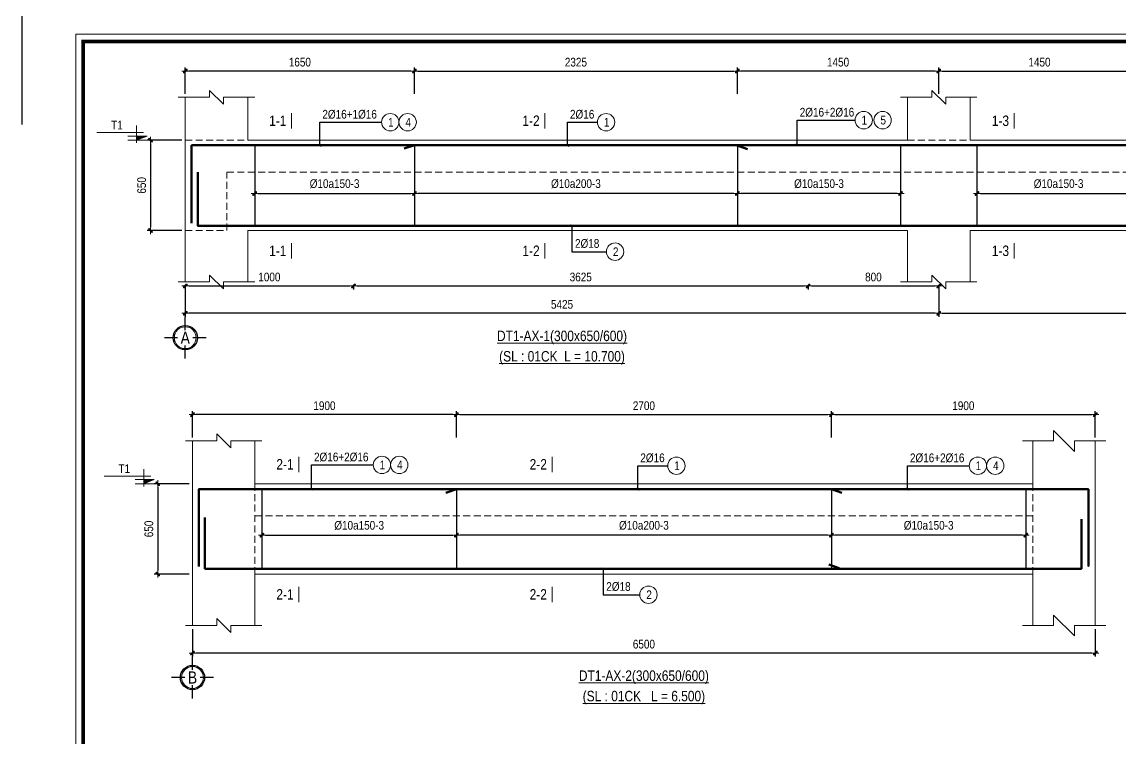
# Model space of a CAD drawing. Header units: millimetres. Extents: x 397144 to 8960116, y 345581 to 674207.
# Drawn here: x 4910048 to 4917954, y 658449 to 663601 of the extents above; entities that cross this region are included whole.
import ezdxf
from ezdxf.enums import TextEntityAlignment as Align

# ---------------------------------------------------------------- set-up
doc = ezdxf.new("R2010")
doc.units = ezdxf.units.MM
doc.header["$PDSIZE"] = -10
doc.linetypes.add('DOT2', pattern=[0.125, 0, -0.125])
doc.linetypes.add('HIDDEN', pattern=[0.375, 0.25, -0.125])
doc.layers.get('0').update_dxf_attribs({"linetype": 'CONTINUOUS'})
doc.layers.get('Defpoints').update_dxf_attribs({"color": 12, "linetype": 'CONTINUOUS'})
for name, color, linetype, lineweight in [('2', 2, 'CONTINUOUS', 20), ('CDAI', 8, 'CONTINUOUS', 30), ('CTHEP', 2, 'CONTINUOUS', 50), ('DBAO', 3, 'CONTINUOUS', 20), ('DGIONG', 4, 'CONTINUOUS', 13), ('KTH', 150, 'CONTINUOUS', 5), ('Net khuat', 8, 'HIDDEN', 13), ('STICK', 1, 'CONTINUOUS', 9), ('TEXT', 7, 'CONTINUOUS', 15)]:
    doc.layers.add(name, color=color, linetype=linetype, lineweight=lineweight)
doc.layers.add('8', color=8, linetype='CONTINUOUS')
doc.layers.add('HATCH', color=7, linetype='CONTINUOUS', lineweight=5, true_color=0x2491ff)
doc.styles.add('HELVECONDENSE', font='VHELVCN_0.TTF')
doc.styles.add('Star-HelCon', font='VHELVCN_0.TTF')
doc.styles.add('TTP-HelCon', font='VHELVCN_0.TTF')
doc.styles.add('VNI-HELVE-CONDENSE', font='VHELVCN_0.TTF')
doc.dimstyles.new('kc-25', dxfattribs={"dimtxt": 62.5, "dimasz": 20, "dimexe": 20, "dimexo": 50, "dimgap": 25, "dimtad": 3, "dimdec": 0, "dimzin": 0, "dimdsep": 46, "dimtxsty": 'VNI-HELVE-CONDENSE', "dimblk": 'DIM', "dimcen": 2.5, "dimclrd": 256, "dimclre": 154, "dimclrt": 7, "dimaunit": 1, "dimadec": 0, "dimazin": 0, "dimtfac": 1, "dimtdec": 0, "dimtix": 1, "dimtmove": 0, "dimatfit": 3, "dimldrblk": 'DOT', "dimfxl": 1, "dimtolj": 1, "dimtzin": 0, "dimarcsym": 0})
doc.dimstyles.new('TTP-25', dxfattribs={"dimscale": 25, "dimtxt": 2.5, "dimasz": 1, "dimexe": 1, "dimexo": 1, "dimgap": 0.09, "dimtad": 0, "dimdec": 4, "dimrnd": 5, "dimzin": 9, "dimdsep": 46, "dimtxsty": 'TTP-HelCon', "dimblk": 'Stick1', "dimcen": 0.09, "dimdle": 1.5, "dimclrd": 256, "dimclre": 256, "dimclrt": 7, "dimadec": 0, "dimazin": 0, "dimtfac": 1, "dimtdec": 4, "dimtmove": 0, "dimatfit": 3, "dimldrblk": '_ArchTick1', "dimfxl": 1, "dimtvp": 1, "dimtolj": 1, "dimtzin": 0, "dimarcsym": 0})

# ---------------------------------------------------------------- blocks, each defined once
blk = doc.blocks.new('Stick1')
at = {"layer": 'STICK'}
h = blk.add_hatch(color=256, dxfattribs=at)
edge = h.paths.add_edge_path()
edge.add_line((0.3, 0.5), (-0.5, -0.3))
edge.add_arc((-0.4, -0.4), 0.141, 135, 315)
edge.add_line((-0.3, -0.5), (0.5, 0.3))
edge.add_arc((0.4, 0.4), 0.141, 315, 495)
blk.add_line((1, 0), (-1, 0), dxfattribs=at)
blk.add_lwpolyline([(0.3, 0.5), (-0.5, -0.3, 1), (-0.3, -0.5), (0.5, 0.3, 1), (0.3, 0.5, 1)], format="xyb", dxfattribs=at)
blk = doc.blocks.new('*D277')
at = {"layer": 'Defpoints', "color": 0, "transparency": 16777216}
for p in [(4911223.6, 662750.6), (4910973.6, 662100.6), (4911223.6, 662100.6)]:
    blk.add_point(p, dxfattribs=at)
at = {"layer": 'KTH', "lineweight": -2, "transparency": 16777216}
for p, q in [((4911198.6, 662750.6), (4910948.6, 662750.6)), ((4910973.6, 662725.6), (4910973.6, 662125.6)), ((4911198.6, 662100.6), (4910948.6, 662100.6))]:
    blk.add_line(p, q, dxfattribs=at)
at = {"layer": 'KTH', "lineweight": -2, "transparency": 16777216, "xscale": 25, "yscale": 25, "zscale": 25}
for p, rotation in [((4910973.6, 662750.6), 90), ((4910973.6, 662100.6), 270)]:
    blk.add_blockref('Stick1', p, dxfattribs=dict(at, rotation=rotation))
at = {"layer": 'KTH', "color": 7, "transparency": 16777216, "insert": (4910909.7, 662425.6), "char_height": 62.5, "attachment_point": 5, "rotation": 90, "style": 'TTP-HelCon'}
blk.add_mtext('\\A1;650', dxfattribs=at)
blk = doc.blocks.new('_ArchTick1')
at = {"color": 0, "const_width": 3.81}
blk.add_lwpolyline([(-12.7, -12.7), (12.7, 12.7)], dxfattribs=at)
blk = doc.blocks.new('*D278')
at = {"layer": 'Defpoints', "color": 0, "transparency": 16777216}
for p in [(4911723.6, 662521.5), (4912873.6, 662521.5), (4912873.6, 662367)]:
    blk.add_point(p, dxfattribs=at)
at = {"layer": 'KTH', "lineweight": -2, "transparency": 16777216}
for p, q in [((4911723.6, 662496.5), (4911723.6, 662342)), ((4912873.6, 662496.5), (4912873.6, 662342)), ((4911748.6, 662367), (4912848.6, 662367))]:
    blk.add_line(p, q, dxfattribs=at)
at = {"layer": 'KTH', "lineweight": -2, "transparency": 16777216, "xscale": 25, "yscale": 25, "zscale": 25, "rotation": 180}
blk.add_blockref('Stick1', (4911723.6, 662367), dxfattribs=at)
at = {"layer": 'KTH', "lineweight": -2, "transparency": 16777216, "xscale": 25, "yscale": 25, "zscale": 25}
blk.add_blockref('Stick1', (4912873.6, 662367), dxfattribs=at)
at = {"layer": 'KTH', "color": 7, "transparency": 16777216, "insert": (4912298.6, 662436.9), "char_height": 62.5, "attachment_point": 5, "style": 'TTP-HelCon'}
blk.add_mtext('\\A1;Þ10a150-3', dxfattribs=at)
blk = doc.blocks.new('CODE')
at = {"layer": 'DBAO'}
for p, q in [((-62.5, -20), (-62.5, 105)), ((-62.5, 0), (-137.5, 30)), ((-137.5, 30), (0, 30)), ((-137.5, 0), (0, 0)), ((-112.5, 55), (223.6, 55))]:
    blk.add_line(p, q, dxfattribs=at)
at = {"layer": 'HATCH', "color": 1}
blk.add_solid([(-62.5, 0), (-137.5, 30), (-62.5, 30)], dxfattribs=at)
blk = doc.blocks.new('*D279')
at = {"layer": 'Defpoints', "color": 0, "transparency": 16777216}
for p in [(4911223.6, 663248), (4911223.6, 663059), (4912873.6, 663059)]:
    blk.add_point(p, dxfattribs=at)
at = {"layer": 'KTH', "lineweight": -2, "transparency": 16777216}
for p, q in [((4911223.6, 663084), (4911223.6, 663273)), ((4912848.6, 663248), (4911248.6, 663248)), ((4912873.6, 663084), (4912873.6, 663273))]:
    blk.add_line(p, q, dxfattribs=at)
at = {"layer": 'KTH', "lineweight": -2, "transparency": 16777216, "xscale": 25, "yscale": 25, "zscale": 25, "rotation": 180}
blk.add_blockref('Stick1', (4911223.6, 663248), dxfattribs=at)
at = {"layer": 'KTH', "lineweight": -2, "transparency": 16777216, "xscale": 25, "yscale": 25, "zscale": 25}
blk.add_blockref('Stick1', (4912873.6, 663248), dxfattribs=at)
at = {"layer": 'KTH', "color": 7, "transparency": 16777216, "insert": (4912048.6, 663311.8), "char_height": 62.5, "attachment_point": 5, "style": 'TTP-HelCon'}
blk.add_mtext('\\A1;1650', dxfattribs=at)
blk = doc.blocks.new('DIM')
h = blk.add_hatch(color=1)
h.paths.add_polyline_path([(0.49, 0.29, 1), (0.29, 0.49), (-0.19, 0), (0.19, 0)])
h.paths.add_polyline_path([(0.19, 0), (-0.19, 0), (-0.49, -0.29, 1), (-0.29, -0.49)])
at = {"color": 9}
for p, q in [((-0.19, 0), (-1.5, 0)), ((0.19, 0), (1.5, 0))]:
    blk.add_line(p, q, dxfattribs=at)
at = {"color": 1}
for p, q in [((-0.49, -0.29), (0.29, 0.49)), ((-0.29, -0.49), (0.49, 0.29)), ((-0.19, 0), (0.19, 0))]:
    blk.add_line(p, q, dxfattribs=at)
blk.add_arc((-0.39, -0.39), 0.138, 135, 315, dxfattribs=at)
blk = doc.blocks.new('*D280')
at = {"layer": 'Defpoints', "color": 0, "transparency": 16777216}
for p in [(4915198.6, 663248), (4912873.6, 663059), (4915198.6, 663059)]:
    blk.add_point(p, dxfattribs=at)
at = {"layer": 'KTH', "lineweight": -2, "transparency": 16777216}
for p, q in [((4912873.6, 663084), (4912873.6, 663273)), ((4912898.6, 663248), (4915173.6, 663248)), ((4915198.6, 663084), (4915198.6, 663273))]:
    blk.add_line(p, q, dxfattribs=at)
at = {"layer": 'KTH', "lineweight": -2, "transparency": 16777216, "xscale": 25, "yscale": 25, "zscale": 25, "rotation": 180}
blk.add_blockref('Stick1', (4912873.6, 663248), dxfattribs=at)
at = {"layer": 'KTH', "lineweight": -2, "transparency": 16777216, "xscale": 25, "yscale": 25, "zscale": 25}
blk.add_blockref('Stick1', (4915198.6, 663248), dxfattribs=at)
at = {"layer": 'KTH', "color": 7, "transparency": 16777216, "insert": (4914036.1, 663311.8), "char_height": 62.5, "attachment_point": 5, "style": 'TTP-HelCon'}
blk.add_mtext('\\A1;2325', dxfattribs=at)
blk = doc.blocks.new('*D281')
at = {"layer": 'Defpoints', "color": 0, "transparency": 16777216}
for p in [(4915198.6, 663248), (4915198.6, 663059), (4916648.6, 663059)]:
    blk.add_point(p, dxfattribs=at)
at = {"layer": 'KTH', "lineweight": -2, "transparency": 16777216}
for p, q in [((4915198.6, 663084), (4915198.6, 663273)), ((4916623.6, 663248), (4915223.6, 663248)), ((4916648.6, 663084), (4916648.6, 663273))]:
    blk.add_line(p, q, dxfattribs=at)
at = {"layer": 'KTH', "lineweight": -2, "transparency": 16777216, "xscale": 25, "yscale": 25, "zscale": 25, "rotation": 180}
blk.add_blockref('Stick1', (4915198.6, 663248), dxfattribs=at)
at = {"layer": 'KTH', "lineweight": -2, "transparency": 16777216, "xscale": 25, "yscale": 25, "zscale": 25}
blk.add_blockref('Stick1', (4916648.6, 663248), dxfattribs=at)
at = {"layer": 'KTH', "color": 7, "transparency": 16777216, "insert": (4915923.6, 663311.8), "char_height": 62.5, "attachment_point": 5, "style": 'TTP-HelCon'}
blk.add_mtext('\\A1;1450', dxfattribs=at)
blk = doc.blocks.new('*D284')
at = {"layer": 'Defpoints', "color": 0, "transparency": 16777216}
for p in [(4918098.6, 663248), (4916648.6, 663059), (4918098.6, 663059)]:
    blk.add_point(p, dxfattribs=at)
at = {"layer": 'KTH', "lineweight": -2, "transparency": 16777216}
for p, q in [((4916648.6, 663084), (4916648.6, 663273)), ((4916673.6, 663248), (4918073.6, 663248)), ((4918098.6, 663084), (4918098.6, 663273))]:
    blk.add_line(p, q, dxfattribs=at)
at = {"layer": 'KTH', "lineweight": -2, "transparency": 16777216, "xscale": 25, "yscale": 25, "zscale": 25, "rotation": 180}
blk.add_blockref('Stick1', (4916648.6, 663248), dxfattribs=at)
at = {"layer": 'KTH', "lineweight": -2, "transparency": 16777216, "xscale": 25, "yscale": 25, "zscale": 25}
blk.add_blockref('Stick1', (4918098.6, 663248), dxfattribs=at)
at = {"layer": 'KTH', "color": 7, "transparency": 16777216, "insert": (4917373.6, 663311.8), "char_height": 62.5, "attachment_point": 5, "style": 'TTP-HelCon'}
blk.add_mtext('\\A1;1450', dxfattribs=at)
blk = doc.blocks.new('*D285')
at = {"layer": 'Defpoints', "color": 0, "transparency": 16777216}
for p in [(4911223.6, 661730.6), (4916648.6, 661730.6), (4911223.6, 661505.2)]:
    blk.add_point(p, dxfattribs=at)
at = {"layer": 'KTH', "lineweight": -2, "transparency": 16777216}
for p, q in [((4911223.6, 661705.6), (4911223.6, 661480.2)), ((4916648.6, 661705.6), (4916648.6, 661480.2)), ((4916623.6, 661505.2), (4911248.6, 661505.2))]:
    blk.add_line(p, q, dxfattribs=at)
at = {"layer": 'KTH', "lineweight": -2, "transparency": 16777216, "xscale": 25, "yscale": 25, "zscale": 25, "rotation": 180}
blk.add_blockref('Stick1', (4911223.6, 661505.2), dxfattribs=at)
at = {"layer": 'KTH', "lineweight": -2, "transparency": 16777216, "xscale": 25, "yscale": 25, "zscale": 25}
blk.add_blockref('Stick1', (4916648.6, 661505.2), dxfattribs=at)
at = {"layer": 'KTH', "color": 7, "transparency": 16777216, "insert": (4913936.1, 661569.1), "char_height": 62.5, "attachment_point": 5, "style": 'TTP-HelCon'}
blk.add_mtext('\\A1;5425', dxfattribs=at)
blk = doc.blocks.new('*D286')
at = {"layer": 'Defpoints', "color": 0, "transparency": 16777216}
for p in [(4916648.6, 661730.6), (4921923.6, 661730.6), (4921923.6, 661505.2)]:
    blk.add_point(p, dxfattribs=at)
at = {"layer": 'KTH', "lineweight": -2, "transparency": 16777216}
for p, q in [((4916648.6, 661705.6), (4916648.6, 661480.2)), ((4921923.6, 661705.6), (4921923.6, 661480.2)), ((4916673.6, 661505.2), (4921898.6, 661505.2))]:
    blk.add_line(p, q, dxfattribs=at)
at = {"layer": 'KTH', "lineweight": -2, "transparency": 16777216, "xscale": 25, "yscale": 25, "zscale": 25, "rotation": 180}
blk.add_blockref('Stick1', (4916648.6, 661505.2), dxfattribs=at)
at = {"layer": 'KTH', "lineweight": -2, "transparency": 16777216, "xscale": 25, "yscale": 25, "zscale": 25}
blk.add_blockref('Stick1', (4921923.6, 661505.2), dxfattribs=at)
at = {"layer": 'KTH', "color": 7, "transparency": 16777216, "insert": (4919286.1, 661569.1), "char_height": 62.5, "attachment_point": 5, "style": 'TTP-HelCon'}
blk.add_mtext('\\A1;5275', dxfattribs=at)
blk = doc.blocks.new('*D287')
at = {"layer": 'Defpoints', "color": 0, "transparency": 16777216}
for p in [(4912873.6, 662521.5), (4915198.6, 662521.5), (4912873.6, 662367)]:
    blk.add_point(p, dxfattribs=at)
at = {"layer": 'KTH', "lineweight": -2, "transparency": 16777216}
for p, q in [((4912873.6, 662496.5), (4912873.6, 662342)), ((4915198.6, 662496.5), (4915198.6, 662342)), ((4915173.6, 662367), (4912898.6, 662367))]:
    blk.add_line(p, q, dxfattribs=at)
at = {"layer": 'KTH', "lineweight": -2, "transparency": 16777216, "xscale": 25, "yscale": 25, "zscale": 25, "rotation": 180}
blk.add_blockref('Stick1', (4912873.6, 662367), dxfattribs=at)
at = {"layer": 'KTH', "lineweight": -2, "transparency": 16777216, "xscale": 25, "yscale": 25, "zscale": 25}
blk.add_blockref('Stick1', (4915198.6, 662367), dxfattribs=at)
at = {"layer": 'KTH', "color": 7, "transparency": 16777216, "insert": (4914036.1, 662436.9), "char_height": 62.5, "attachment_point": 5, "style": 'TTP-HelCon'}
blk.add_mtext('\\A1;Þ10a200-3', dxfattribs=at)
blk = doc.blocks.new('*D288')
at = {"layer": 'Defpoints', "color": 0, "transparency": 16777216}
for p in [(4915198.6, 662521.5), (4916373.6, 662521.5), (4915198.6, 662367)]:
    blk.add_point(p, dxfattribs=at)
at = {"layer": 'KTH', "lineweight": -2, "transparency": 16777216}
for p, q in [((4915198.6, 662496.5), (4915198.6, 662342)), ((4916373.6, 662496.5), (4916373.6, 662342)), ((4916348.6, 662367), (4915223.6, 662367))]:
    blk.add_line(p, q, dxfattribs=at)
at = {"layer": 'KTH', "lineweight": -2, "transparency": 16777216, "xscale": 25, "yscale": 25, "zscale": 25, "rotation": 180}
blk.add_blockref('Stick1', (4915198.6, 662367), dxfattribs=at)
at = {"layer": 'KTH', "lineweight": -2, "transparency": 16777216, "xscale": 25, "yscale": 25, "zscale": 25}
blk.add_blockref('Stick1', (4916373.6, 662367), dxfattribs=at)
at = {"layer": 'KTH', "color": 7, "transparency": 16777216, "insert": (4915786.1, 662436.9), "char_height": 62.5, "attachment_point": 5, "style": 'TTP-HelCon'}
blk.add_mtext('\\A1;Þ10a150-3', dxfattribs=at)
blk = doc.blocks.new('*D289')
at = {"layer": 'Defpoints', "color": 0, "transparency": 16777216}
for p in [(4916923.6, 662521.5), (4918098.6, 662521.5), (4918098.6, 662367)]:
    blk.add_point(p, dxfattribs=at)
at = {"layer": 'KTH', "lineweight": -2, "transparency": 16777216}
for p, q in [((4916923.6, 662496.5), (4916923.6, 662342)), ((4918098.6, 662496.5), (4918098.6, 662342)), ((4916948.6, 662367), (4918073.6, 662367))]:
    blk.add_line(p, q, dxfattribs=at)
at = {"layer": 'KTH', "lineweight": -2, "transparency": 16777216, "xscale": 25, "yscale": 25, "zscale": 25, "rotation": 180}
blk.add_blockref('Stick1', (4916923.6, 662367), dxfattribs=at)
at = {"layer": 'KTH', "lineweight": -2, "transparency": 16777216, "xscale": 25, "yscale": 25, "zscale": 25}
blk.add_blockref('Stick1', (4918098.6, 662367), dxfattribs=at)
at = {"layer": 'KTH', "color": 7, "transparency": 16777216, "insert": (4917511.1, 662436.9), "char_height": 62.5, "attachment_point": 5, "style": 'TTP-HelCon'}
blk.add_mtext('\\A1;Þ10a150-3', dxfattribs=at)
blk = doc.blocks.new('dau truc')
blk.add_circle((0, 0), 180)
at = {"layer": '8'}
for p, q in [((0, 127), (0, 345)), ((-127, 0), (-345, 0)), ((345, 0), (127, 0)), ((0, -345), (0, -127))]:
    blk.add_line(p, q, dxfattribs=at)
blk.add_circle((0, 0), 200, dxfattribs=at)
at = {"layer": 'TEXT', "style": 'HELVECONDENSE'}
blk.add_attdef('A', text='', height=233, dxfattribs=at).set_placement((0, 0), align=Align.MIDDLE)
blk = doc.blocks.new('MC')
at = {"layer": 'CTHEP', "const_width": 10}
blk.add_lwpolyline([(0, 150), (0, 0)], dxfattribs=at)
at = {"layer": 'TEXT', "style": 'TTP-HelCon'}
blk.add_attdef('A', text='', height=100, dxfattribs=at).set_placement((-50, 26), align=Align.RIGHT)
blk = doc.blocks.new('*D298')
at = {"layer": 'Defpoints', "color": 0, "transparency": 16777216}
for p in [(4911275.6, 660776), (4911275.6, 660587), (4913175.6, 660587)]:
    blk.add_point(p, dxfattribs=at)
at = {"layer": 'KTH', "lineweight": -2, "transparency": 16777216}
for p, q in [((4911275.6, 660612), (4911275.6, 660801)), ((4913150.6, 660776), (4911300.6, 660776)), ((4913175.6, 660612), (4913175.6, 660801))]:
    blk.add_line(p, q, dxfattribs=at)
at = {"layer": 'KTH', "lineweight": -2, "transparency": 16777216, "xscale": 25, "yscale": 25, "zscale": 25, "rotation": 180}
blk.add_blockref('Stick1', (4911275.6, 660776), dxfattribs=at)
at = {"layer": 'KTH', "lineweight": -2, "transparency": 16777216, "xscale": 25, "yscale": 25, "zscale": 25}
blk.add_blockref('Stick1', (4913175.6, 660776), dxfattribs=at)
at = {"layer": 'KTH', "color": 7, "transparency": 16777216, "insert": (4912225.6, 660839.8), "char_height": 62.5, "attachment_point": 5, "style": 'TTP-HelCon'}
blk.add_mtext('\\A1;1900', dxfattribs=at)
blk = doc.blocks.new('*D299')
at = {"layer": 'Defpoints', "color": 0, "transparency": 16777216}
for p in [(4911275.6, 660278.6), (4911025.6, 659628.6), (4911275.6, 659628.6)]:
    blk.add_point(p, dxfattribs=at)
at = {"layer": 'KTH', "lineweight": -2, "transparency": 16777216}
for p, q in [((4911250.6, 660278.6), (4911000.6, 660278.6)), ((4911025.6, 660253.6), (4911025.6, 659653.6)), ((4911250.6, 659628.6), (4911000.6, 659628.6))]:
    blk.add_line(p, q, dxfattribs=at)
at = {"layer": 'KTH', "lineweight": -2, "transparency": 16777216, "xscale": 25, "yscale": 25, "zscale": 25}
for p, rotation in [((4911025.6, 660278.6), 90), ((4911025.6, 659628.6), 270)]:
    blk.add_blockref('Stick1', p, dxfattribs=dict(at, rotation=rotation))
at = {"layer": 'KTH', "color": 7, "transparency": 16777216, "insert": (4910961.7, 659953.6), "char_height": 62.5, "attachment_point": 5, "rotation": 90, "style": 'TTP-HelCon'}
blk.add_mtext('\\A1;650', dxfattribs=at)
blk = doc.blocks.new('*D300')
at = {"layer": 'Defpoints', "color": 0, "transparency": 16777216}
for p in [(4911275.6, 659258.6), (4917775.6, 659258.6), (4911275.6, 659060.6)]:
    blk.add_point(p, dxfattribs=at)
at = {"layer": 'KTH', "lineweight": -2, "transparency": 16777216}
for p, q in [((4911275.6, 659233.6), (4911275.6, 659035.6)), ((4917775.6, 659233.6), (4917775.6, 659035.6)), ((4917750.6, 659060.6), (4911300.6, 659060.6))]:
    blk.add_line(p, q, dxfattribs=at)
at = {"layer": 'KTH', "lineweight": -2, "transparency": 16777216, "xscale": 25, "yscale": 25, "zscale": 25, "rotation": 180}
blk.add_blockref('Stick1', (4911275.6, 659060.6), dxfattribs=at)
at = {"layer": 'KTH', "lineweight": -2, "transparency": 16777216, "xscale": 25, "yscale": 25, "zscale": 25}
blk.add_blockref('Stick1', (4917775.6, 659060.6), dxfattribs=at)
at = {"layer": 'KTH', "color": 7, "transparency": 16777216, "insert": (4914525.6, 659124.4), "char_height": 62.5, "attachment_point": 5, "style": 'TTP-HelCon'}
blk.add_mtext('\\A1;6500', dxfattribs=at)
blk = doc.blocks.new('*D301')
at = {"layer": 'Defpoints', "color": 0, "transparency": 16777216}
for p in [(4915875.6, 660776), (4913175.6, 660587), (4915875.6, 660587)]:
    blk.add_point(p, dxfattribs=at)
at = {"layer": 'KTH', "lineweight": -2, "transparency": 16777216}
for p, q in [((4913175.6, 660612), (4913175.6, 660801)), ((4913200.6, 660776), (4915850.6, 660776)), ((4915875.6, 660612), (4915875.6, 660801))]:
    blk.add_line(p, q, dxfattribs=at)
at = {"layer": 'KTH', "lineweight": -2, "transparency": 16777216, "xscale": 25, "yscale": 25, "zscale": 25, "rotation": 180}
blk.add_blockref('Stick1', (4913175.6, 660776), dxfattribs=at)
at = {"layer": 'KTH', "lineweight": -2, "transparency": 16777216, "xscale": 25, "yscale": 25, "zscale": 25}
blk.add_blockref('Stick1', (4915875.6, 660776), dxfattribs=at)
at = {"layer": 'KTH', "color": 7, "transparency": 16777216, "insert": (4914525.6, 660839.8), "char_height": 62.5, "attachment_point": 5, "style": 'TTP-HelCon'}
blk.add_mtext('\\A1;2700', dxfattribs=at)
blk = doc.blocks.new('*D302')
at = {"layer": 'Defpoints', "color": 0, "transparency": 16777216}
for p in [(4917775.6, 660776), (4915875.6, 660587), (4917775.6, 660587)]:
    blk.add_point(p, dxfattribs=at)
at = {"layer": 'KTH', "lineweight": -2, "transparency": 16777216}
for p, q in [((4915875.6, 660612), (4915875.6, 660801)), ((4915900.6, 660776), (4917750.6, 660776)), ((4917775.6, 660612), (4917775.6, 660801))]:
    blk.add_line(p, q, dxfattribs=at)
at = {"layer": 'KTH', "lineweight": -2, "transparency": 16777216, "xscale": 25, "yscale": 25, "zscale": 25, "rotation": 180}
blk.add_blockref('Stick1', (4915875.6, 660776), dxfattribs=at)
at = {"layer": 'KTH', "lineweight": -2, "transparency": 16777216, "xscale": 25, "yscale": 25, "zscale": 25}
blk.add_blockref('Stick1', (4917775.6, 660776), dxfattribs=at)
at = {"layer": 'KTH', "color": 7, "transparency": 16777216, "insert": (4916825.6, 660839.8), "char_height": 62.5, "attachment_point": 5, "style": 'TTP-HelCon'}
blk.add_mtext('\\A1;1900', dxfattribs=at)
blk = doc.blocks.new('*D303')
at = {"layer": 'Defpoints', "color": 0, "transparency": 16777216}
for p in [(4911775.6, 660048.6), (4913175.6, 660048.6), (4913175.6, 659908.6)]:
    blk.add_point(p, dxfattribs=at)
at = {"layer": 'KTH', "lineweight": -2, "transparency": 16777216}
for p, q in [((4911775.6, 660023.6), (4911775.6, 659883.6)), ((4913175.6, 660023.6), (4913175.6, 659883.6)), ((4911800.6, 659908.6), (4913150.6, 659908.6))]:
    blk.add_line(p, q, dxfattribs=at)
at = {"layer": 'KTH', "lineweight": -2, "transparency": 16777216, "xscale": 25, "yscale": 25, "zscale": 25, "rotation": 180}
blk.add_blockref('Stick1', (4911775.6, 659908.6), dxfattribs=at)
at = {"layer": 'KTH', "lineweight": -2, "transparency": 16777216, "xscale": 25, "yscale": 25, "zscale": 25}
blk.add_blockref('Stick1', (4913175.6, 659908.6), dxfattribs=at)
at = {"layer": 'KTH', "color": 7, "transparency": 16777216, "insert": (4912475.6, 659978.5), "char_height": 62.5, "attachment_point": 5, "style": 'TTP-HelCon'}
blk.add_mtext('\\A1;Þ10a150-3', dxfattribs=at)
blk = doc.blocks.new('*D304')
at = {"layer": 'Defpoints', "color": 0, "transparency": 16777216}
for p in [(4913175.6, 660048.6), (4915875.6, 660048.6), (4913175.6, 659908.6)]:
    blk.add_point(p, dxfattribs=at)
at = {"layer": 'KTH', "lineweight": -2, "transparency": 16777216}
for p, q in [((4913175.6, 660023.6), (4913175.6, 659883.6)), ((4915875.6, 660023.6), (4915875.6, 659883.6)), ((4915850.6, 659908.6), (4913200.6, 659908.6))]:
    blk.add_line(p, q, dxfattribs=at)
at = {"layer": 'KTH', "lineweight": -2, "transparency": 16777216, "xscale": 25, "yscale": 25, "zscale": 25, "rotation": 180}
blk.add_blockref('Stick1', (4913175.6, 659908.6), dxfattribs=at)
at = {"layer": 'KTH', "lineweight": -2, "transparency": 16777216, "xscale": 25, "yscale": 25, "zscale": 25}
blk.add_blockref('Stick1', (4915875.6, 659908.6), dxfattribs=at)
at = {"layer": 'KTH', "color": 7, "transparency": 16777216, "insert": (4914525.6, 659978.5), "char_height": 62.5, "attachment_point": 5, "style": 'TTP-HelCon'}
blk.add_mtext('\\A1;Þ10a200-3', dxfattribs=at)
blk = doc.blocks.new('*D305')
at = {"layer": 'Defpoints', "color": 0, "transparency": 16777216}
for p in [(4915875.6, 660048.6), (4917275.6, 660048.6), (4915875.6, 659908.6)]:
    blk.add_point(p, dxfattribs=at)
at = {"layer": 'KTH', "lineweight": -2, "transparency": 16777216}
for p, q in [((4915875.6, 660023.6), (4915875.6, 659883.6)), ((4917275.6, 660023.6), (4917275.6, 659883.6)), ((4917250.6, 659908.6), (4915900.6, 659908.6))]:
    blk.add_line(p, q, dxfattribs=at)
at = {"layer": 'KTH', "lineweight": -2, "transparency": 16777216, "xscale": 25, "yscale": 25, "zscale": 25, "rotation": 180}
blk.add_blockref('Stick1', (4915875.6, 659908.6), dxfattribs=at)
at = {"layer": 'KTH', "lineweight": -2, "transparency": 16777216, "xscale": 25, "yscale": 25, "zscale": 25}
blk.add_blockref('Stick1', (4917275.6, 659908.6), dxfattribs=at)
at = {"layer": 'KTH', "color": 7, "transparency": 16777216, "insert": (4916575.6, 659978.5), "char_height": 62.5, "attachment_point": 5, "style": 'TTP-HelCon'}
blk.add_mtext('\\A1;Þ10a150-3', dxfattribs=at)
blk = doc.blocks.new('CHG_XX_Khung ten')
blk.add_lwpolyline([(15, 579), (826, 579), (826, 15), (15, 15)], close=True)
at = {"color": 4, "linetype": 'Continuous', "const_width": 1}
blk.add_lwpolyline([(17, 577), (824, 577), (824, 17), (17, 17)], close=True, dxfattribs=at)
at = {"layer": 'Defpoints', "color": 1, "ltscale": 2}
blk.add_lwpolyline([(40.06, 594), (0, 594), (0, 554)], dxfattribs=at)
blk = doc.blocks.new('*D1870')
at = {"layer": 'Defpoints', "color": 0, "ltscale": 0.8, "transparency": 16777216}
for p in [(4911223.6, 661727.6), (4912434.5, 661727.6), (4912434.5, 661701.9)]:
    blk.add_point(p, dxfattribs=at)
at = {"layer": 'KTH', "linetype": 'DOT2', "lineweight": -2, "ltscale": 0.8, "transparency": 16777216}
for p, q in [((4911223.6, 661702.6), (4911223.6, 661676.9)), ((4912434.5, 661702.6), (4912434.5, 661676.9))]:
    blk.add_line(p, q, dxfattribs=at)
at = {"layer": 'KTH', "lineweight": -2, "ltscale": 0.8, "transparency": 16777216}
blk.add_line((4911248.6, 661701.9), (4912409.5, 661701.9), dxfattribs=at)
at = {"layer": 'KTH', "lineweight": -2, "ltscale": 0.8, "transparency": 16777216, "xscale": 25, "yscale": 25, "zscale": 25, "rotation": 180}
blk.add_blockref('Stick1', (4911223.6, 661701.9), dxfattribs=at)
at = {"layer": 'KTH', "lineweight": -2, "ltscale": 0.8, "transparency": 16777216, "xscale": 25, "yscale": 25, "zscale": 25}
blk.add_blockref('Stick1', (4912434.5, 661701.9), dxfattribs=at)
at = {"layer": 'KTH', "color": 7, "ltscale": 0.8, "transparency": 16777216, "insert": (4911829, 661765.8), "char_height": 62.5, "attachment_point": 5, "style": 'TTP-HelCon'}
blk.add_mtext('\\A1;1000', dxfattribs=at)
blk = doc.blocks.new('*D1871')
at = {"layer": 'Defpoints', "color": 0, "ltscale": 0.8, "transparency": 16777216}
for p in [(4912434.5, 661727.6), (4915707.6, 661727.6), (4915707.6, 661701.9)]:
    blk.add_point(p, dxfattribs=at)
at = {"layer": 'KTH', "linetype": 'DOT2', "lineweight": -2, "ltscale": 0.8, "transparency": 16777216}
for p, q in [((4912434.5, 661702.6), (4912434.5, 661676.9)), ((4915707.6, 661702.6), (4915707.6, 661676.9))]:
    blk.add_line(p, q, dxfattribs=at)
at = {"layer": 'KTH', "lineweight": -2, "ltscale": 0.8, "transparency": 16777216}
blk.add_line((4912459.5, 661701.9), (4915682.6, 661701.9), dxfattribs=at)
at = {"layer": 'KTH', "lineweight": -2, "ltscale": 0.8, "transparency": 16777216, "xscale": 25, "yscale": 25, "zscale": 25, "rotation": 180}
blk.add_blockref('Stick1', (4912434.5, 661701.9), dxfattribs=at)
at = {"layer": 'KTH', "lineweight": -2, "ltscale": 0.8, "transparency": 16777216, "xscale": 25, "yscale": 25, "zscale": 25}
blk.add_blockref('Stick1', (4915707.6, 661701.9), dxfattribs=at)
at = {"layer": 'KTH', "color": 7, "ltscale": 0.8, "transparency": 16777216, "insert": (4914071, 661765.8), "char_height": 62.5, "attachment_point": 5, "style": 'TTP-HelCon'}
blk.add_mtext('\\A1;3625', dxfattribs=at)
blk = doc.blocks.new('*D1872')
at = {"layer": 'Defpoints', "color": 0, "ltscale": 0.8, "transparency": 16777216}
for p in [(4915707.6, 661727.6), (4916648.6, 661727.6), (4916648.6, 661701.9)]:
    blk.add_point(p, dxfattribs=at)
at = {"layer": 'KTH', "linetype": 'DOT2', "lineweight": -2, "ltscale": 0.8, "transparency": 16777216}
for p, q in [((4915707.6, 661702.6), (4915707.6, 661676.9)), ((4916648.6, 661702.6), (4916648.6, 661676.9))]:
    blk.add_line(p, q, dxfattribs=at)
at = {"layer": 'KTH', "lineweight": -2, "ltscale": 0.8, "transparency": 16777216}
blk.add_line((4915732.6, 661701.9), (4916623.6, 661701.9), dxfattribs=at)
at = {"layer": 'KTH', "lineweight": -2, "ltscale": 0.8, "transparency": 16777216, "xscale": 25, "yscale": 25, "zscale": 25, "rotation": 180}
blk.add_blockref('Stick1', (4915707.6, 661701.9), dxfattribs=at)
at = {"layer": 'KTH', "lineweight": -2, "ltscale": 0.8, "transparency": 16777216, "xscale": 25, "yscale": 25, "zscale": 25}
blk.add_blockref('Stick1', (4916648.6, 661701.9), dxfattribs=at)
at = {"layer": 'KTH', "color": 7, "ltscale": 0.8, "transparency": 16777216, "insert": (4916178.1, 661765.8), "char_height": 62.5, "attachment_point": 5, "style": 'TTP-HelCon'}
blk.add_mtext('\\A1;800', dxfattribs=at)

msp = doc.modelspace()

# ---------------------------------------------------------------- linework, layer by layer
at = {"layer": 'CDAI', "ltscale": 52.5}
for p, q in [((4911723.57749, 662715.56208), (4911723.57749, 662135.56208)), ((4912873.57749, 662715.56208), (4912873.57749, 662135.56208)), ((4915198.57749, 662715.56208), (4915198.57749, 662135.56208)), ((4916373.57749, 662715.56208), (4916373.57749, 662135.56208)), ((4916923.57749, 662715.56208), (4916923.57749, 662135.56208)), ((4911775.57749, 660243.57777), (4911775.57749, 659663.57777)), ((4913175.57749, 660243.57777), (4913175.57749, 659663.57777)), ((4915875.57749, 660243.57777), (4915875.57749, 659663.57777)), ((4917275.57749, 660243.57777), (4917275.57749, 659663.57777))]:
    msp.add_line(p, q, dxfattribs=at)
at = {"layer": 'CTHEP'}
for p, q in [((4921873.5775, 662715.56208), (4911268.57749, 662715.56208)), ((4911268.57749, 662715.56208), (4911268.57749, 662154.09516)), ((4912798.57749, 662690.56208), (4912873.57749, 662715.56208)), ((4913175.57749, 660239.57777), (4913100.57749, 660214.57777)), ((4915875.57749, 660239.57777), (4915950.57749, 660214.57777))]:
    msp.add_line(p, q, dxfattribs=at)
for points in [[(4911313.57749, 662521.53882), (4911313.57749, 662135.56208), (4921823.5775, 662135.56208)], [(4911320.57749, 659682.82316), (4911320.57749, 659682.82316), (4911320.57749, 660239.57777), (4917725.57749, 660239.57777), (4917725.57749, 659686.04866), (4917725.57749, 659686.04866)], [(4911365.57749, 660035.67806), (4911365.57749, 659667.57777), (4917675.57749, 659667.57777), (4917675.57749, 660024.51165)]]:
    msp.add_lwpolyline(points, dxfattribs=at)
at = {"layer": 'DBAO'}
for points in [[(4911223.57749, 663058.95642), (4911223.57749, 662750.56208), (4911223.57749, 662750.56208), (4911223.57749, 662100.56208), (4911223.57749, 662100.56208), (4911223.57749, 661730.56208)], [(4911673.57749, 663058.95642), (4911673.57749, 662750.56208), (4916423.57749, 662750.56208)], [(4916423.57749, 663058.95642), (4916423.57749, 662750.56208)], [(4916873.57749, 662750.56208), (4921473.5775, 662750.56208), (4921473.5775, 663058.95642)], [(4916873.57749, 663058.95642), (4916873.57749, 662750.56208)], [(4911673.57749, 661730.56208), (4911673.57749, 662100.56208), (4916423.57749, 662100.56208)], [(4916423.57749, 661730.56208), (4916423.57749, 662100.56208)], [(4916873.57749, 662100.56208), (4921473.5775, 662100.56208), (4921473.5775, 661730.56208)], [(4916873.57749, 661730.56208), (4916873.57749, 662100.56208)], [(4911275.57749, 660586.97211), (4911275.57749, 660278.57777), (4911275.57749, 660278.57777), (4911275.57749, 659628.57777), (4911275.57749, 659628.57777), (4911275.57749, 659258.57777)], [(4911725.57749, 660586.97211), (4911725.57749, 660278.57777), (4917325.57749, 660278.57777), (4917325.57749, 660586.97211)], [(4917775.57749, 660586.97211), (4917775.57749, 660278.57777), (4917775.57749, 660278.57777), (4917775.57749, 659628.57777), (4917775.57749, 659628.57777), (4917775.57749, 659258.57777)], [(4911725.57749, 659258.57777), (4911725.57749, 659628.57777), (4917325.57749, 659628.57777), (4917325.57749, 659258.57777)]]:
    msp.add_lwpolyline(points, dxfattribs=at)
at = {"layer": 'DGIONG'}
for points in [[(4911173.57749, 663058.95642), (4911398.57749, 663058.95642), (4911398.57749, 663108.95642), (4911498.57749, 663008.95642), (4911498.57749, 663058.95642), (4911723.57749, 663058.95642)], [(4916373.57749, 663058.95642), (4916598.57749, 663058.95642), (4916598.57749, 663108.95642), (4916698.57749, 663008.95642), (4916698.57749, 663058.95642), (4916923.57749, 663058.95642)], [(4911173.57749, 661730.56208), (4911398.57749, 661730.56208), (4911398.57749, 661780.56208), (4911498.57749, 661680.56208), (4911498.57749, 661730.56208), (4911723.57749, 661730.56208)], [(4916373.57749, 661730.56208), (4916598.57749, 661730.56208), (4916598.57749, 661780.56208), (4916698.57749, 661680.56208), (4916698.57749, 661730.56208), (4916923.57749, 661730.56208)], [(4911225.57749, 660586.97211), (4911450.57749, 660586.97211), (4911450.57749, 660636.97211), (4911550.57749, 660536.97211), (4911550.57749, 660586.97211), (4911775.57749, 660586.97211)], [(4917250.57749, 660586.97211), (4917475.57749, 660586.97211), (4917475.57749, 660661.97211), (4917625.57749, 660511.97211), (4917625.57749, 660586.97211), (4917850.57749, 660586.97211)], [(4911225.57749, 659258.57777), (4911450.57749, 659258.57777), (4911450.57749, 659308.57777), (4911550.57749, 659208.57777), (4911550.57749, 659258.57777), (4911775.57749, 659258.57777)], [(4917250.57749, 659258.57777), (4917475.57749, 659258.57777), (4917475.57749, 659333.57777), (4917625.57749, 659183.57777), (4917625.57749, 659258.57777), (4917850.57749, 659258.57777)]]:
    msp.add_lwpolyline(points, dxfattribs=at)
for centre in [(4912699.78117, 662880.07119), (4912824.78117, 662880.07119), (4914253.60166, 662880.07119), (4916107.9835, 662894.67515), (4914318.3078, 661948.51782), (4914759.98501, 660408.08688), (4916930.04467, 660408.08688), (4917055.04467, 660408.08688)]:
    msp.add_circle(centre, 62.5, dxfattribs=at)
at = {"layer": 'Net khuat', "ltscale": 200}
for p, q in [((4911223.57749, 662750.56208), (4911673.57749, 662750.56208)), ((4916423.57749, 662750.56208), (4916873.57749, 662750.56208)), ((4911523.57749, 662100.56208), (4911523.57749, 662521.53882)), ((4911523.57749, 662521.53882), (4921473.5775, 662521.53882)), ((4911223.57749, 662100.56208), (4911523.57749, 662100.56208)), ((4911725.57749, 659628.57777), (4911725.57749, 660278.57777)), ((4917325.57749, 660278.57777), (4917325.57749, 659628.57777)), ((4911725.57749, 660048.57777), (4917325.57749, 660048.57777))]:
    msp.add_line(p, q, dxfattribs=at)

# ---------------------------------------------------------------- block references
at = {"xscale": 0.75, "yscale": 0.75, "zscale": 0.75}
for p, values in [((4911989.07749, 662833.45642), {'A': '1-1'}), ((4913812.57749, 662833.45642), {'A': '1-2'}), ((4917192.07749, 662833.45642), {'A': '1-3'}), ((4911989.07749, 661897.67684), {'A': '1-1'}), ((4913812.57749, 661897.67684), {'A': '1-2'}), ((4917192.07749, 661897.67684), {'A': '1-3'}), ((4912041.07749, 660361.47211), {'A': '2-1'}), ((4913864.57749, 660361.47211), {'A': '2-2'}), ((4912041.07749, 659425.69253), {'A': '2-1'}), ((4913864.57749, 659425.69253), {'A': '2-2'})]:
    msp.add_blockref('MC', p, dxfattribs=at).add_auto_attribs(values)
at = {"layer": '2', "ltscale": 300}
ref = msp.add_blockref('dau truc', (4911223.57749, 661329.37671), dxfattribs=dict(at, xscale=0.4367131292819977, yscale=0.4367131292819977, zscale=0.4367131292819977))
ref.add_attrib('A', 'A', dxfattribs={"layer": 'TEXT', "height": 87.5, "style": 'HELVECONDENSE'}).set_placement((4911223.57749, 661329.37671), align=Align.MIDDLE)
ref = msp.add_blockref('dau truc', (4911275.57749, 658884.73536), dxfattribs=dict(at, xscale=0.4367131292819977, yscale=0.4367131292819977, zscale=0.4367131292819977))
ref.add_attrib('A', 'B', dxfattribs={"layer": 'TEXT', "height": 87.5, "style": 'HELVECONDENSE'}).set_placement((4911275.57749, 658884.73536), align=Align.MIDDLE)
at = {"layer": 'KTH', "linetype": 'Continuous', "xscale": -1}
for p in [(4910811.07749, 662750.56208), (4910863.07749, 660278.57777)]:
    msp.add_blockref('CODE', p, dxfattribs=at)

# ---------------------------------------------------------------- texts
at = {"layer": 'TEXT', "style": 'TTP-HelCon'}
for s, p in [('2Þ16+2Þ16', (4915647.58939, 662920.5281)), ('2Þ16+1Þ16', (4912210.77914, 662905.92413)), ('2Þ16', (4913993.47778, 662905.92413)), ('2Þ18', (4914029.65489, 661976.41487)), ('2Þ16', (4914499.86112, 660433.93982)), ('2Þ16+2Þ16', (4916441.04265, 660433.93982))]:
    msp.add_text(s, height=62.5, dxfattribs=at).set_placement(p)
at = {"layer": 'TEXT', "style": 'Star-HelCon'}
for s, p in [('1', (4912703.94783, 662880.07119)), ('4', (4912828.94783, 662880.07119)), ('1', (4914257.76833, 662880.07119)), ('1', (4916112.15017, 662894.67515)), ('2', (4914322.47446, 661948.51782)), ('1', (4914764.15168, 660408.08688)), ('1', (4916934.21134, 660408.08688)), ('4', (4917059.21134, 660408.08688))]:
    msp.add_text(s, height=62.5, dxfattribs=at).set_placement(p, align=Align.MIDDLE)
at = {"layer": 'TEXT', "style": 'TTP-HelCon'}
for p in [(4910853.34416, 662827.55707), (4910905.34416, 660355.57276)]:
    msp.add_text('T1    ', height=62.5, dxfattribs=at).set_placement(p, align=Align.RIGHT)
for s, p in [('%%UDT1-AX-1(300x650/600)', (4913936.07749, 661305.24124)), ('%%U(SL : 01CK  L = 10.700)', (4913936.07749, 661158.34665)), ('%%UDT1-AX-2(300x650/600)', (4914525.57749, 658860.5999)), ('%%U(SL : 01CK   L = 6.500)', (4914525.57749, 658713.7053))]:
    msp.add_text(s, height=75, dxfattribs=at).set_placement(p, align=Align.CENTER)

# ---------------------------------------------------------------- dimensions: what is measured, and where the dimension line sits
at = {"layer": 'KTH'}
for base, p1, p2, picture, middle in [((4911223.57749, 663247.95642), (4912873.57749, 663058.95642), (4911223.57749, 663058.95642), '*D279', (4912048.57749, 663311.78975)), ((4915198.57749, 663247.95642), (4916648.57749, 663058.95642), (4915198.57749, 663058.95642), '*D281', (4915923.57749, 663311.78975)), ((4911223.57749, 661505.24124), (4916648.57749, 661730.56208), (4911223.57749, 661730.56208), '*D285', (4913936.07749, 661569.07458)), ((4921923.5775, 661505.24124), (4916648.57749, 661730.56208), (4921923.5775, 661730.56208), '*D286', (4919286.07749, 661569.07458)), ((4911275.57749, 660775.97211), (4913175.57749, 660586.97211), (4911275.57749, 660586.97211), '*D298', (4912225.57749, 660839.80544)), ((4911275.57749, 659060.5999), (4917775.57749, 659258.57777), (4911275.57749, 659258.57777), '*D300', (4914525.57749, 659124.43323))]:
    dim = msp.add_linear_dim(base=base, p1=p1, p2=p2, dimstyle='TTP-25', override={"dimtmove": 1}, dxfattribs=at)
    dim.commit()
    dim.dimension.update_dxf_attribs({"geometry": picture, "text_midpoint": middle})
for base, p1, p2, angle, picture, middle in [((4915198.57749, 663247.95642), (4912873.57749, 663058.95642), (4915198.57749, 663058.95642), 180, '*D280', (4914036.07749, 663311.78975)), ((4918098.57749, 663247.95642), (4916648.57749, 663058.95642), (4918098.57749, 663058.95642), 180, '*D284', (4917373.57749, 663311.78975)), ((4910973.57749, 662100.56208), (4911223.57749, 662750.56208), (4911223.57749, 662100.56208), 270, '*D277', (4910909.74416, 662425.56208)), ((4915875.57749, 660775.97211), (4913175.57749, 660586.97211), (4915875.57749, 660586.97211), 180, '*D301', (4914525.57749, 660839.80544)), ((4917775.57749, 660775.97211), (4915875.57749, 660586.97211), (4917775.57749, 660586.97211), 180, '*D302', (4916825.57749, 660839.80544)), ((4911025.57749, 659628.57777), (4911275.57749, 660278.57777), (4911275.57749, 659628.57777), 270, '*D299', (4910961.74416, 659953.57777))]:
    dim = msp.add_linear_dim(base=base, p1=p1, p2=p2, angle=angle, dimstyle='TTP-25', override={"dimtmove": 1}, dxfattribs=at)
    dim.commit()
    dim.dimension.update_dxf_attribs({"geometry": picture, "text_midpoint": middle})
for base, p1, p2, picture, middle in [((4912873.57749, 662367.03166), (4911723.57749, 662521.53882), (4912873.57749, 662521.53882), '*D278', (4912298.57749, 662436.94833)), ((4918098.57749, 662367.03166), (4916923.57749, 662521.53882), (4918098.57749, 662521.53882), '*D289', (4917511.07749, 662436.94833)), ((4913175.57749, 659908.56459), (4911775.57749, 660048.57777), (4913175.57749, 660048.57777), '*D303', (4912475.57749, 659978.48125))]:
    dim = msp.add_linear_dim(base=base, p1=p1, p2=p2, text='Þ10a150-3', dimstyle='TTP-25', override={"dimtmove": 1}, dxfattribs=at)
    dim.commit()
    dim.dimension.update_dxf_attribs({"geometry": picture, "text_midpoint": middle})
for base, p1, p2, text, picture, middle in [((4912873.57749, 662367.03166), (4915198.57749, 662521.53882), (4912873.57749, 662521.53882), 'Þ10a200-3', '*D287', (4914036.07749, 662436.94833)), ((4915198.57749, 662367.03166), (4916373.57749, 662521.53882), (4915198.57749, 662521.53882), 'Þ10a150-3', '*D288', (4915786.07749, 662436.94833)), ((4913175.57749, 659908.56459), (4915875.57749, 660048.57777), (4913175.57749, 660048.57777), 'Þ10a200-3', '*D304', (4914525.57749, 659978.48125)), ((4915875.57749, 659908.56459), (4917275.57749, 660048.57777), (4915875.57749, 660048.57777), 'Þ10a150-3', '*D305', (4916575.57749, 659978.48125))]:
    dim = msp.add_linear_dim(base=base, p1=p1, p2=p2, angle=180, text=text, dimstyle='TTP-25', override={"dimtmove": 1}, dxfattribs=at)
    dim.commit()
    dim.dimension.update_dxf_attribs({"geometry": picture, "text_midpoint": middle})

# ---------------------------------------------------------------- leaders
at = {"layer": 'DGIONG'}
for points in [[(4912192.26738, 662711.56208), (4912192.26711, 662880.07119), (4912637.28117, 662880.07119)], [(4913974.96601, 662711.56208), (4913974.96575, 662880.07119), (4914191.10166, 662880.07119)], [(4915629.07762, 662715.56208), (4915629.07736, 662894.67515), (4916045.4835, 662894.67515)], [(4914006.64312, 662135.56208), (4914006.64286, 661948.51782), (4914255.8078, 661948.51782)], [(4914481.34935, 660239.57777), (4914481.34909, 660408.08688), (4914697.48501, 660408.08688)], [(4916422.53088, 660239.57777), (4916422.53061, 660408.08688), (4916867.54467, 660408.08688)]]:
    msp.add_leader(points, dimstyle='kc-25', override={"dimtad": 0, "dimldrblk": 'ArchTick', "dimfxl": 100, "dimarcsym": 1}, dxfattribs=at)

# ---------------------------------------------------------------- next in the draw order: block references
at = {"layer": 'KTH', "ltscale": 0.8, "xscale": 25.92478421702978, "yscale": 25.92478421702978, "zscale": 25.92478421702978}
msp.add_blockref('CHG_XX_Khung ten', (4910047.85616, 648501.85593), dxfattribs=at)

# ---------------------------------------------------------------- next in the draw order: linework, layer by layer
at = {"layer": 'CTHEP'}
for p, q in [((4915271.90498, 662686.56208), (4915196.90498, 662711.56208)), ((4915857.59012, 659696.98234), (4915932.59012, 659671.98234))]:
    msp.add_line(p, q, dxfattribs=at)
at = {"layer": 'DGIONG'}
for centre in [(4916244.49948, 662894.67515), (4912639.49273, 660414.31126), (4912764.49273, 660414.31126), (4914558.66495, 659480.53351)]:
    msp.add_circle(centre, 62.5, dxfattribs=at)

# ---------------------------------------------------------------- next in the draw order: texts
at = {"layer": 'TEXT', "style": 'Star-HelCon'}
for s, p in [('5', (4916248.66614, 662894.67515)), ('1', (4912643.65939, 660414.31126)), ('4', (4912768.65939, 660414.31126)), ('2', (4914562.83162, 659480.53351))]:
    msp.add_text(s, height=62.5, dxfattribs=at).set_placement(p, align=Align.MIDDLE)
at = {"layer": 'TEXT', "style": 'TTP-HelCon'}
for s, p in [('2Þ16+2Þ16', (4912150.4907, 660440.1642)), ('2Þ18', (4914254.66085, 659508.43056))]:
    msp.add_text(s, height=62.5, dxfattribs=at).set_placement(p)

# ---------------------------------------------------------------- next in the draw order: dimensions: what is measured, and where the dimension line sits
at = {"layer": 'KTH', "ltscale": 0.8}
for base, p1, p2, text, picture, middle in [((4912434.49325, 661701.93796), (4911223.57749, 661727.62167), (4912434.49325, 661727.62167), '1000', '*D1870', (4911829.03537, 661765.7713)), ((4915707.58416, 661701.93796), (4912434.49325, 661727.62167), (4915707.58416, 661727.62167), '3625', '*D1871', (4914071.03871, 661765.7713)), ((4916648.57749, 661701.93796), (4915707.58416, 661727.62167), (4916648.57749, 661727.62167), '800', '*D1872', (4916178.08083, 661765.7713))]:
    dim = msp.add_linear_dim(base=base, p1=p1, p2=p2, text=text, dimstyle='TTP-25', dxfattribs=at)
    dim.commit()
    dim.dimension.update_dxf_attribs({"geometry": picture, "text_midpoint": middle})

# ---------------------------------------------------------------- next in the draw order: leaders
at = {"layer": 'DGIONG'}
for points in [[(4912131.97894, 660237.96499), (4912131.97867, 660414.31126), (4912576.99273, 660414.31126)], [(4914231.64908, 659667.57777), (4914231.64882, 659480.53351), (4914496.16495, 659480.53351)]]:
    msp.add_leader(points, dimstyle='kc-25', override={"dimtad": 0, "dimldrblk": 'ArchTick', "dimfxl": 100, "dimarcsym": 1}, dxfattribs=at)

doc.saveas('drawing.dxf')
